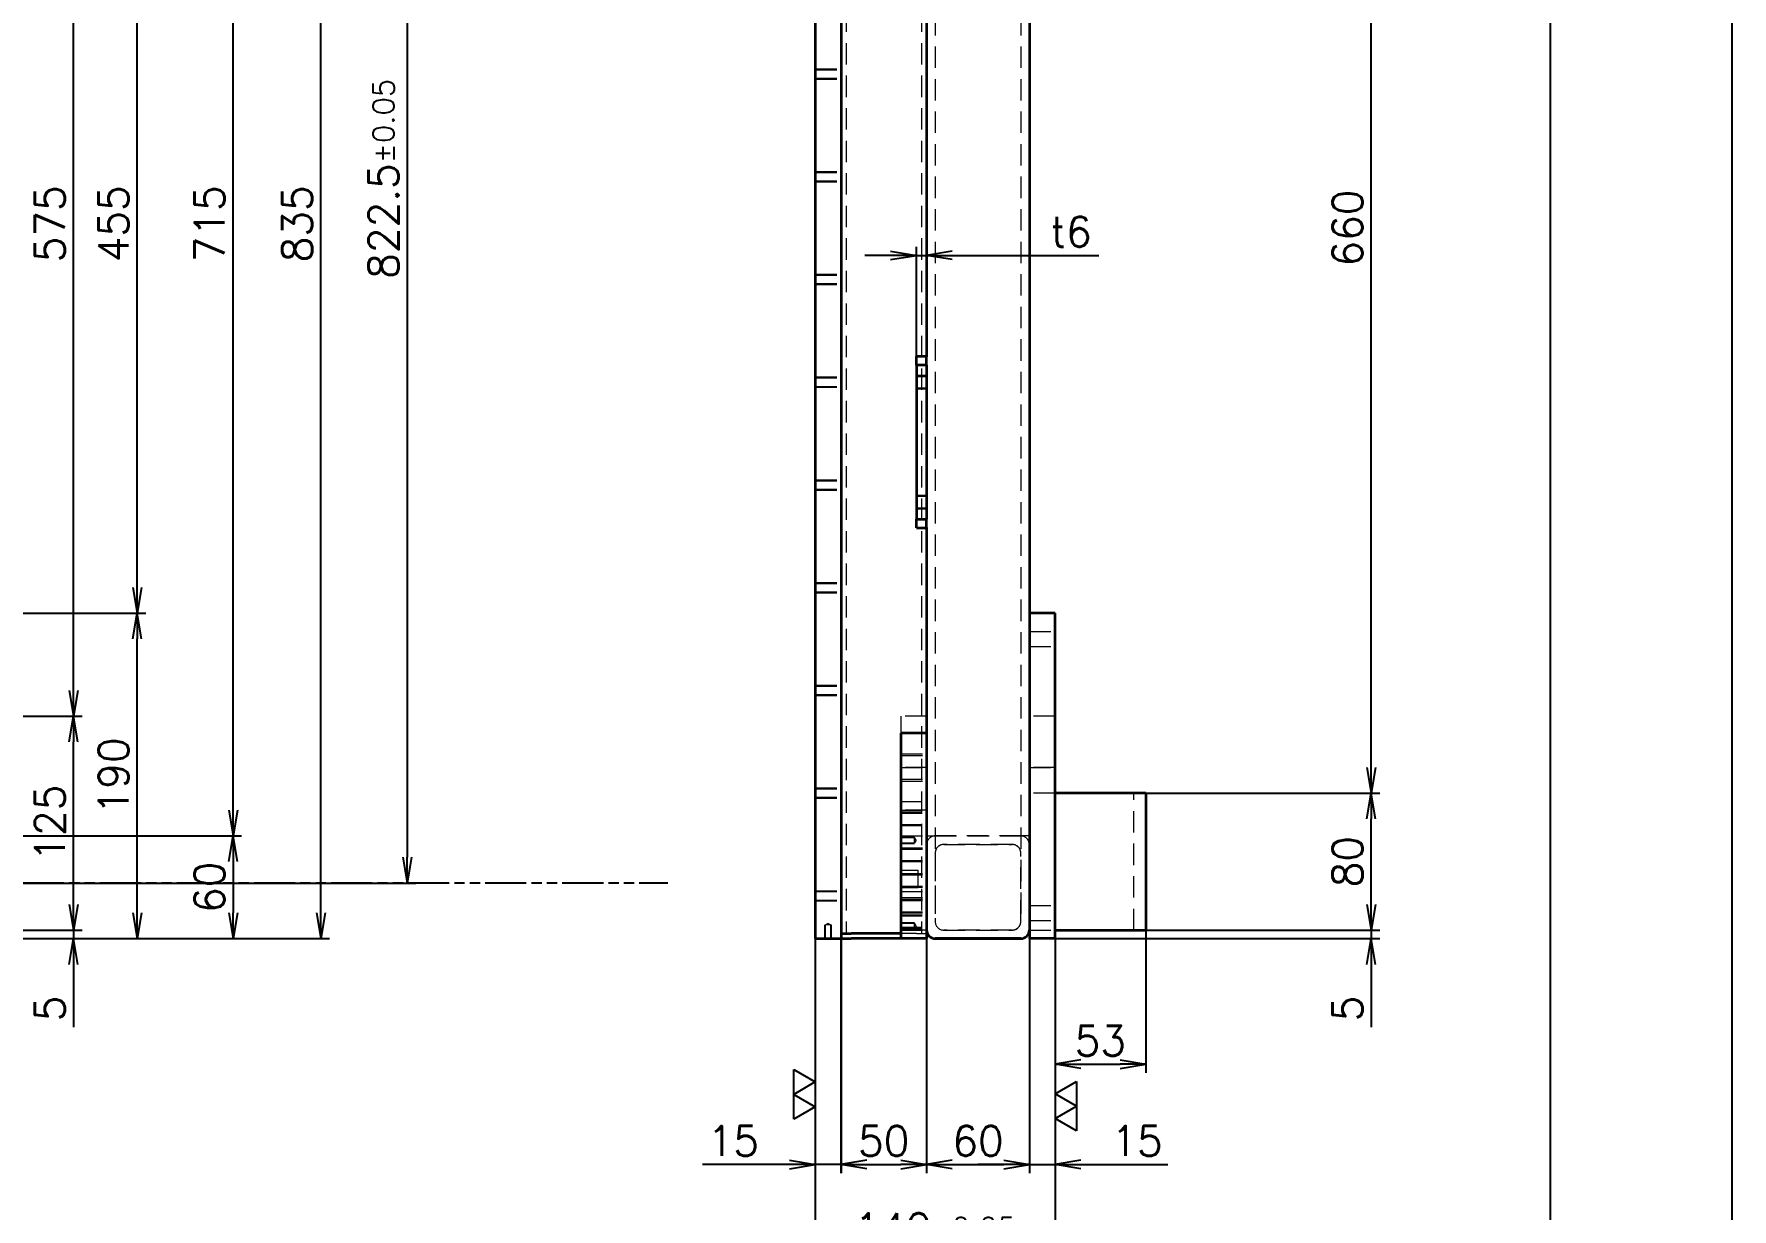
# Model space of a CAD drawing. Header units: millimetres. Extents: x -10155 to 20189, y -25550 to -22580.
# Drawn here: x -3577 to -2585, y -24822 to -24136 of the extents above; entities that cross this region are included whole.
import ezdxf

# ---------------------------------------------------------------- set-up
doc = ezdxf.new("R2010")
doc.units = ezdxf.units.MM
doc.linetypes.add('AM_ISO09W050', pattern=[22.5, 12, -1.5, 3, -1.5, 3, -1.5])
doc.linetypes.add('HIDDEN-HOKUTO', pattern=[3.8, 2.5, -1.3])
doc.layers.add('AM_HID', color=1, linetype='HIDDEN-HOKUTO', lineweight=25)
doc.layers.add('title_frame', color=7, linetype='Continuous')
doc.layers.add('word_dim', color=253, linetype='Continuous')
doc.styles.get("Standard").update_dxf_attribs({"font": 'romans.shx', "bigfont": 'bigfont.shx'})
doc.dimstyles.new('RS-1-5', dxfattribs={"dimscale": 5, "dimtxt": 3.5, "dimasz": 3, "dimexe": 1, "dimexo": 0, "dimgap": 1, "dimtad": 3, "dimdsep": 46, "dimtxsty": 'Standard', "dimblk1": 'OPEN', "dimblk2": 'OPEN', "dimsah": 1, "dimcen": 0, "dimclrd": 256, "dimclre": 256, "dimclrt": 3, "dimadec": 0, "dimazin": 0, "dimtfac": 1, "dimtmove": 0, "dimatfit": 3, "dimldrblk": 'OPEN', "dimfxl": 0, "dimtolj": 1, "dimtzin": 0, "dimarcsym": 0})

# ---------------------------------------------------------------- blocks, each defined once
blk = doc.blocks.new('_Open')
at = {"color": 0, "lineweight": -2}
for p, q in [((-1, 0.167), (0, 0)), ((-1, -0.167), (0, 0)), ((0, 0), (-1, 0))]:
    blk.add_line(p, q, dxfattribs=at)
blk = doc.blocks.new('*D19')
at = {"layer": 'DEFPOINTS', "color": 0, "linetype": 'Continuous', "ltscale": 2}
for p in [(-3917.6, -23829.1), (-3409.53, -23829.1), (-3917.6, -24664.1)]:
    blk.add_point(p, dxfattribs=at)
at = {"layer": 'word_dim', "linetype": 'Continuous', "lineweight": -2, "ltscale": 2}
for p, q in [((-3917.6, -23829.1), (-3404.53, -23829.1)), ((-3409.53, -24649.1), (-3409.53, -23844.1)), ((-3917.6, -24664.1), (-3404.53, -24664.1))]:
    blk.add_line(p, q, dxfattribs=at)
at = {"layer": 'word_dim', "linetype": 'Continuous', "lineweight": -2, "ltscale": 2, "xscale": 15, "yscale": 15, "zscale": 15}
for p, rotation in [((-3409.53, -23829.1), 90), ((-3409.53, -24664.1), 270)]:
    blk.add_blockref('_Open', p, dxfattribs=dict(at, rotation=rotation))
at = {"layer": 'word_dim', "color": 3, "linetype": 'Continuous', "ltscale": 2, "insert": (-3423.28, -24246.6), "char_height": 17.5, "attachment_point": 5, "rotation": 90}
blk.add_mtext('\\A1;835', dxfattribs=at)
blk = doc.blocks.new('*D29')
at = {"layer": 'DEFPOINTS', "color": 0, "linetype": 'Continuous', "ltscale": 2}
for p in [(-3977.6, -24604.1), (-3917.6, -24664.1), (-3460.76, -24664.1)]:
    blk.add_point(p, dxfattribs=at)
at = {"layer": 'word_dim', "linetype": 'Continuous', "lineweight": -2, "ltscale": 2}
for p, q in [((-3977.6, -24604.1), (-3455.76, -24604.1)), ((-3460.76, -24619.1), (-3460.76, -24649.1)), ((-3917.6, -24664.1), (-3455.76, -24664.1))]:
    blk.add_line(p, q, dxfattribs=at)
at = {"layer": 'word_dim', "linetype": 'Continuous', "lineweight": -2, "ltscale": 2, "xscale": 15, "yscale": 15, "zscale": 15}
for p, rotation in [((-3460.76, -24604.1), 90), ((-3460.76, -24664.1), 270)]:
    blk.add_blockref('_Open', p, dxfattribs=dict(at, rotation=rotation))
at = {"layer": 'word_dim', "color": 3, "linetype": 'Continuous', "ltscale": 2, "insert": (-3474.51, -24634.1), "char_height": 17.5, "attachment_point": 5, "rotation": 90}
blk.add_mtext('\\A1;60', dxfattribs=at)
blk = doc.blocks.new('*D30')
at = {"layer": 'DEFPOINTS', "color": 0, "linetype": 'Continuous', "ltscale": 2}
for p in [(-3977.6, -23889.1), (-3460.76, -23889.1), (-3977.6, -24604.1)]:
    blk.add_point(p, dxfattribs=at)
at = {"layer": 'word_dim', "linetype": 'Continuous', "lineweight": -2, "ltscale": 2}
for p, q in [((-3977.6, -23889.1), (-3455.76, -23889.1)), ((-3460.76, -24589.1), (-3460.76, -23904.1)), ((-3977.6, -24604.1), (-3455.76, -24604.1))]:
    blk.add_line(p, q, dxfattribs=at)
at = {"layer": 'word_dim', "linetype": 'Continuous', "lineweight": -2, "ltscale": 2, "xscale": 15, "yscale": 15, "zscale": 15}
for p, rotation in [((-3460.76, -23889.1), 90), ((-3460.76, -24604.1), 270)]:
    blk.add_blockref('_Open', p, dxfattribs=dict(at, rotation=rotation))
at = {"layer": 'word_dim', "color": 3, "linetype": 'Continuous', "ltscale": 2, "insert": (-3474.51, -24246.6), "char_height": 17.5, "attachment_point": 5, "rotation": 90}
blk.add_mtext('\\A1;715', dxfattribs=at)
blk = doc.blocks.new('*D36')
at = {"layer": 'DEFPOINTS', "color": 0, "linetype": 'Continuous', "ltscale": 2}
for p in [(-3937.6, -24474.1), (-3516.77, -24474.1), (-3917.6, -24664.1)]:
    blk.add_point(p, dxfattribs=at)
at = {"layer": 'word_dim', "linetype": 'Continuous', "lineweight": -2, "ltscale": 2}
for p, q in [((-3937.6, -24474.1), (-3511.77, -24474.1)), ((-3516.77, -24649.1), (-3516.77, -24489.1)), ((-3917.6, -24664.1), (-3511.77, -24664.1))]:
    blk.add_line(p, q, dxfattribs=at)
at = {"layer": 'word_dim', "linetype": 'Continuous', "lineweight": -2, "ltscale": 2, "xscale": 15, "yscale": 15, "zscale": 15}
for p, rotation in [((-3516.77, -24474.1), 90), ((-3516.77, -24664.1), 270)]:
    blk.add_blockref('_Open', p, dxfattribs=dict(at, rotation=rotation))
at = {"layer": 'word_dim', "color": 3, "linetype": 'Continuous', "ltscale": 2, "insert": (-3530.52, -24569.1), "char_height": 17.5, "attachment_point": 5, "rotation": 90}
blk.add_mtext('\\A1;190', dxfattribs=at)
blk = doc.blocks.new('*D37')
at = {"layer": 'DEFPOINTS', "color": 0, "linetype": 'Continuous', "ltscale": 2}
for p in [(-3937.6, -24019.1), (-3516.77, -24019.1), (-3937.6, -24474.1)]:
    blk.add_point(p, dxfattribs=at)
at = {"layer": 'word_dim', "linetype": 'Continuous', "lineweight": -2, "ltscale": 2}
for p, q in [((-3937.6, -24019.1), (-3511.77, -24019.1)), ((-3516.77, -24459.1), (-3516.77, -24034.1)), ((-3937.6, -24474.1), (-3511.77, -24474.1))]:
    blk.add_line(p, q, dxfattribs=at)
at = {"layer": 'word_dim', "linetype": 'Continuous', "lineweight": -2, "ltscale": 2, "xscale": 15, "yscale": 15, "zscale": 15}
for p, rotation in [((-3516.77, -24019.1), 90), ((-3516.77, -24474.1), 270)]:
    blk.add_blockref('_Open', p, dxfattribs=dict(at, rotation=rotation))
at = {"layer": 'word_dim', "color": 3, "linetype": 'Continuous', "ltscale": 2, "insert": (-3530.52, -24246.6), "char_height": 17.5, "attachment_point": 5, "rotation": 90}
blk.add_mtext('\\A1;455', dxfattribs=at)
blk = doc.blocks.new('*D41')
at = {"layer": 'DEFPOINTS', "color": 0, "linetype": 'Continuous', "ltscale": 2}
for p in [(-4377.6, -24659.1), (-3917.6, -24664.1), (-3553.93, -24664.1)]:
    blk.add_point(p, dxfattribs=at)
at = {"layer": 'word_dim', "linetype": 'Continuous', "lineweight": -2, "ltscale": 2}
for p, q in [((-3553.93, -24644.1), (-3553.93, -24629.1)), ((-4377.6, -24659.1), (-3548.93, -24659.1)), ((-3553.93, -24659.1), (-3553.93, -24664.1)), ((-3917.6, -24664.1), (-3548.93, -24664.1)), ((-3553.93, -24679.1), (-3553.93, -24715.76))]:
    blk.add_line(p, q, dxfattribs=at)
at = {"layer": 'word_dim', "linetype": 'Continuous', "lineweight": -2, "ltscale": 2, "xscale": 15, "yscale": 15, "zscale": 15}
for p, rotation in [((-3553.93, -24659.1), 270), ((-3553.93, -24664.1), 90)]:
    blk.add_blockref('_Open', p, dxfattribs=dict(at, rotation=rotation))
at = {"layer": 'word_dim', "color": 3, "linetype": 'Continuous', "ltscale": 2, "insert": (-3567.68, -24704.93), "char_height": 17.5, "attachment_point": 5, "rotation": 90}
blk.add_mtext('\\A1;5', dxfattribs=at)
blk = doc.blocks.new('*D42')
at = {"layer": 'DEFPOINTS', "color": 0, "linetype": 'Continuous', "ltscale": 2}
for p in [(-4407.6, -24534.1), (-3553.93, -24534.1), (-4377.6, -24659.1)]:
    blk.add_point(p, dxfattribs=at)
at = {"layer": 'word_dim', "linetype": 'Continuous', "lineweight": -2, "ltscale": 2}
for p, q in [((-4407.6, -24534.1), (-3548.93, -24534.1)), ((-3553.93, -24644.1), (-3553.93, -24549.1)), ((-4377.6, -24659.1), (-3548.93, -24659.1))]:
    blk.add_line(p, q, dxfattribs=at)
at = {"layer": 'word_dim', "linetype": 'Continuous', "lineweight": -2, "ltscale": 2, "xscale": 15, "yscale": 15, "zscale": 15}
for p, rotation in [((-3553.93, -24534.1), 90), ((-3553.93, -24659.1), 270)]:
    blk.add_blockref('_Open', p, dxfattribs=dict(at, rotation=rotation))
at = {"layer": 'word_dim', "color": 3, "linetype": 'Continuous', "ltscale": 2, "insert": (-3567.68, -24596.6), "char_height": 17.5, "attachment_point": 5, "rotation": 90}
blk.add_mtext('\\A1;125', dxfattribs=at)
blk = doc.blocks.new('*D43')
at = {"layer": 'DEFPOINTS', "color": 0, "linetype": 'Continuous', "ltscale": 2}
for p in [(-4407.6, -23959.1), (-3553.93, -23959.1), (-4407.6, -24534.1)]:
    blk.add_point(p, dxfattribs=at)
at = {"layer": 'word_dim', "linetype": 'Continuous', "lineweight": -2, "ltscale": 2}
for p, q in [((-4407.6, -23959.1), (-3548.93, -23959.1)), ((-3553.93, -24519.1), (-3553.93, -23974.1)), ((-4407.6, -24534.1), (-3548.93, -24534.1))]:
    blk.add_line(p, q, dxfattribs=at)
at = {"layer": 'word_dim', "linetype": 'Continuous', "lineweight": -2, "ltscale": 2, "xscale": 15, "yscale": 15, "zscale": 15}
for p, rotation in [((-3553.93, -23959.1), 90), ((-3553.93, -24534.1), 270)]:
    blk.add_blockref('_Open', p, dxfattribs=dict(at, rotation=rotation))
at = {"layer": 'word_dim', "color": 3, "linetype": 'Continuous', "ltscale": 2, "insert": (-3567.68, -24246.6), "char_height": 17.5, "attachment_point": 5, "rotation": 90}
blk.add_mtext('\\A1;575', dxfattribs=at)
blk = doc.blocks.new('*D75')
at = {"layer": 'DEFPOINTS', "color": 0, "linetype": 'Continuous', "ltscale": 2}
for p in [(-2927.73, -24659.1), (-2796.13, -24659.1), (-2980.74, -24664.1)]:
    blk.add_point(p, dxfattribs=at)
at = {"layer": 'word_dim', "linetype": 'Continuous', "lineweight": -2, "ltscale": 2}
for p, q in [((-2796.13, -24644.1), (-2796.13, -24629.1)), ((-2927.73, -24659.1), (-2791.13, -24659.1)), ((-2796.13, -24659.1), (-2796.13, -24664.1)), ((-2980.74, -24664.1), (-2791.13, -24664.1)), ((-2796.13, -24679.1), (-2796.13, -24715.76))]:
    blk.add_line(p, q, dxfattribs=at)
at = {"layer": 'word_dim', "linetype": 'Continuous', "lineweight": -2, "ltscale": 2, "xscale": 15, "yscale": 15, "zscale": 15}
for p, rotation in [((-2796.13, -24659.1), 270), ((-2796.13, -24664.1), 90)]:
    blk.add_blockref('_Open', p, dxfattribs=dict(at, rotation=rotation))
at = {"layer": 'word_dim', "color": 3, "linetype": 'Continuous', "ltscale": 2, "insert": (-2809.88, -24704.93), "char_height": 17.5, "attachment_point": 5, "rotation": 90}
blk.add_mtext('\\A1;5', dxfattribs=at)
blk = doc.blocks.new('*D76')
at = {"layer": 'DEFPOINTS', "color": 0, "linetype": 'Continuous', "ltscale": 2}
for p in [(-2927.73, -24579.1), (-2796.13, -24579.1), (-2927.73, -24659.1)]:
    blk.add_point(p, dxfattribs=at)
at = {"layer": 'word_dim', "linetype": 'Continuous', "lineweight": -2, "ltscale": 2}
for p, q in [((-2927.73, -24579.1), (-2791.13, -24579.1)), ((-2796.13, -24644.1), (-2796.13, -24594.1)), ((-2927.73, -24659.1), (-2791.13, -24659.1))]:
    blk.add_line(p, q, dxfattribs=at)
at = {"layer": 'word_dim', "linetype": 'Continuous', "lineweight": -2, "ltscale": 2, "xscale": 15, "yscale": 15, "zscale": 15}
for p, rotation in [((-2796.13, -24579.1), 90), ((-2796.13, -24659.1), 270)]:
    blk.add_blockref('_Open', p, dxfattribs=dict(at, rotation=rotation))
at = {"layer": 'word_dim', "color": 3, "linetype": 'Continuous', "ltscale": 2, "insert": (-2809.88, -24619.1), "char_height": 17.5, "attachment_point": 5, "rotation": 90}
blk.add_mtext('\\A1;80', dxfattribs=at)
blk = doc.blocks.new('*D77')
at = {"layer": 'DEFPOINTS', "color": 0, "linetype": 'Continuous', "ltscale": 2}
for p in [(-2927.73, -23919.1), (-2796.13, -23919.1), (-2927.73, -24579.1)]:
    blk.add_point(p, dxfattribs=at)
at = {"layer": 'word_dim', "linetype": 'Continuous', "lineweight": -2, "ltscale": 2}
for p, q in [((-2927.73, -23919.1), (-2791.13, -23919.1)), ((-2796.13, -24564.1), (-2796.13, -23934.1)), ((-2927.73, -24579.1), (-2791.13, -24579.1))]:
    blk.add_line(p, q, dxfattribs=at)
at = {"layer": 'word_dim', "linetype": 'Continuous', "lineweight": -2, "ltscale": 2, "xscale": 15, "yscale": 15, "zscale": 15}
for p, rotation in [((-2796.13, -23919.1), 90), ((-2796.13, -24579.1), 270)]:
    blk.add_blockref('_Open', p, dxfattribs=dict(at, rotation=rotation))
at = {"layer": 'word_dim', "color": 3, "linetype": 'Continuous', "ltscale": 2, "insert": (-2809.88, -24249.1), "char_height": 17.5, "attachment_point": 5, "rotation": 90}
blk.add_mtext('\\A1;660', dxfattribs=at)
blk = doc.blocks.new('*D79')
at = {"layer": 'DEFPOINTS', "color": 0, "linetype": 'Continuous', "ltscale": 2}
for p in [(-3055.74, -24664.1), (-2995.74, -24664.1), (-2995.74, -24796)]:
    blk.add_point(p, dxfattribs=at)
at = {"layer": 'word_dim', "linetype": 'Continuous', "lineweight": -2, "ltscale": 2}
for p, q in [((-3055.74, -24664.1), (-3055.74, -24801)), ((-2995.74, -24664.1), (-2995.74, -24801)), ((-3040.74, -24796), (-3010.74, -24796))]:
    blk.add_line(p, q, dxfattribs=at)
at = {"layer": 'word_dim', "linetype": 'Continuous', "lineweight": -2, "ltscale": 2, "xscale": 15, "yscale": 15, "zscale": 15, "rotation": 180}
blk.add_blockref('_Open', (-3055.74, -24796), dxfattribs=at)
at = {"layer": 'word_dim', "linetype": 'Continuous', "lineweight": -2, "ltscale": 2, "xscale": 15, "yscale": 15, "zscale": 15}
blk.add_blockref('_Open', (-2995.74, -24796), dxfattribs=at)
at = {"layer": 'word_dim', "color": 3, "linetype": 'Continuous', "ltscale": 2, "insert": (-3025.74, -24782.25), "char_height": 17.5, "attachment_point": 5}
blk.add_mtext('\\A1;60', dxfattribs=at)
blk = doc.blocks.new('*D80')
at = {"layer": 'DEFPOINTS', "color": 0, "linetype": 'Continuous', "ltscale": 2}
for p in [(-3105.74, -24656.23), (-3055.74, -24662.8), (-3055.74, -24796)]:
    blk.add_point(p, dxfattribs=at)
at = {"layer": 'word_dim', "linetype": 'Continuous', "lineweight": -2, "ltscale": 2}
for p, q in [((-3105.74, -24656.23), (-3105.74, -24801)), ((-3055.74, -24662.8), (-3055.74, -24801)), ((-3090.74, -24796), (-3070.74, -24796))]:
    blk.add_line(p, q, dxfattribs=at)
at = {"layer": 'word_dim', "linetype": 'Continuous', "lineweight": -2, "ltscale": 2, "xscale": 15, "yscale": 15, "zscale": 15, "rotation": 180}
blk.add_blockref('_Open', (-3105.74, -24796), dxfattribs=at)
at = {"layer": 'word_dim', "linetype": 'Continuous', "lineweight": -2, "ltscale": 2, "xscale": 15, "yscale": 15, "zscale": 15}
blk.add_blockref('_Open', (-3055.74, -24796), dxfattribs=at)
at = {"layer": 'word_dim', "color": 3, "linetype": 'Continuous', "ltscale": 2, "insert": (-3080.74, -24782.25), "char_height": 17.5, "attachment_point": 5}
blk.add_mtext('\\A1;50', dxfattribs=at)
blk = doc.blocks.new('*D81')
at = {"layer": 'DEFPOINTS', "color": 0, "linetype": 'Continuous', "ltscale": 2}
for p in [(-3120.73, -24662.19), (-3105.73, -24662.19), (-3105.73, -24796)]:
    blk.add_point(p, dxfattribs=at)
at = {"layer": 'word_dim', "linetype": 'Continuous', "lineweight": -2, "ltscale": 2}
for p, q in [((-3120.73, -24662.19), (-3120.73, -24801)), ((-3105.73, -24662.19), (-3105.73, -24801)), ((-3135.73, -24796), (-3186.56, -24796)), ((-3105.73, -24796), (-3120.73, -24796)), ((-3090.73, -24796), (-3075.73, -24796))]:
    blk.add_line(p, q, dxfattribs=at)
at = {"layer": 'word_dim', "linetype": 'Continuous', "lineweight": -2, "ltscale": 2, "xscale": 15, "yscale": 15, "zscale": 15}
blk.add_blockref('_Open', (-3120.73, -24796), dxfattribs=at)
at = {"layer": 'word_dim', "linetype": 'Continuous', "lineweight": -2, "ltscale": 2, "xscale": 15, "yscale": 15, "zscale": 15, "rotation": 180}
blk.add_blockref('_Open', (-3105.73, -24796), dxfattribs=at)
at = {"layer": 'word_dim', "color": 3, "linetype": 'Continuous', "ltscale": 2, "insert": (-3168.65, -24782.25), "char_height": 17.5, "attachment_point": 5}
blk.add_mtext('\\A1;15', dxfattribs=at)
blk = doc.blocks.new('*D82')
at = {"layer": 'DEFPOINTS', "color": 0, "linetype": 'Continuous', "ltscale": 2}
for p in [(-2995.74, -24664.1), (-2980.74, -24664.1), (-2980.74, -24796)]:
    blk.add_point(p, dxfattribs=at)
at = {"layer": 'word_dim', "linetype": 'Continuous', "lineweight": -2, "ltscale": 2}
for p, q in [((-2995.74, -24664.1), (-2995.74, -24801)), ((-2980.74, -24664.1), (-2980.74, -24801)), ((-3010.74, -24796), (-3025.74, -24796)), ((-2995.74, -24796), (-2980.74, -24796)), ((-2965.74, -24796), (-2914.9, -24796))]:
    blk.add_line(p, q, dxfattribs=at)
at = {"layer": 'word_dim', "linetype": 'Continuous', "lineweight": -2, "ltscale": 2, "xscale": 15, "yscale": 15, "zscale": 15}
blk.add_blockref('_Open', (-2995.74, -24796), dxfattribs=at)
at = {"layer": 'word_dim', "linetype": 'Continuous', "lineweight": -2, "ltscale": 2, "xscale": 15, "yscale": 15, "zscale": 15, "rotation": 180}
blk.add_blockref('_Open', (-2980.74, -24796), dxfattribs=at)
at = {"layer": 'word_dim', "color": 3, "linetype": 'Continuous', "ltscale": 2, "insert": (-2932.82, -24782.25), "char_height": 17.5, "attachment_point": 5}
blk.add_mtext('\\A1;15', dxfattribs=at)
blk = doc.blocks.new('*D83')
at = {"layer": 'DEFPOINTS', "color": 0, "linetype": 'Continuous', "ltscale": 2}
for p in [(-2980.74, -24661.08), (-2927.74, -24654.58), (-2927.74, -24737.45)]:
    blk.add_point(p, dxfattribs=at)
at = {"layer": 'word_dim', "linetype": 'Continuous', "lineweight": -2, "ltscale": 2}
for p, q in [((-2980.74, -24661.08), (-2980.74, -24742.45)), ((-2927.74, -24654.58), (-2927.74, -24742.45)), ((-2965.74, -24737.45), (-2942.74, -24737.45))]:
    blk.add_line(p, q, dxfattribs=at)
at = {"layer": 'word_dim', "linetype": 'Continuous', "lineweight": -2, "ltscale": 2, "xscale": 15, "yscale": 15, "zscale": 15, "rotation": 180}
blk.add_blockref('_Open', (-2980.74, -24737.45), dxfattribs=at)
at = {"layer": 'word_dim', "linetype": 'Continuous', "lineweight": -2, "ltscale": 2, "xscale": 15, "yscale": 15, "zscale": 15}
blk.add_blockref('_Open', (-2927.74, -24737.45), dxfattribs=at)
at = {"layer": 'word_dim', "color": 3, "linetype": 'Continuous', "ltscale": 2, "insert": (-2954.24, -24723.7), "char_height": 17.5, "attachment_point": 5}
blk.add_mtext('\\A1;53', dxfattribs=at)
blk = doc.blocks.new('shiage2')
at = {"layer": 'word_dim', "color": 3, "linetype": 'Continuous'}
for p, q in [((-1.44, 2.5), (4.33, 2.5)), ((0, 0), (-1.44, 2.5)), ((1.44, 2.5), (0, 0)), ((2.89, 0), (1.44, 2.5)), ((4.33, 2.5), (2.89, 0))]:
    blk.add_line(p, q, dxfattribs=at)
blk = doc.blocks.new('*D90')
at = {"layer": 'DEFPOINTS', "color": 0, "linetype": 'Continuous', "ltscale": 2}
for p in [(-3120.73, -24630.3), (-2980.74, -24628.61), (-3120.73, -24846.98)]:
    blk.add_point(p, dxfattribs=at)
at = {"layer": 'word_dim', "linetype": 'Continuous', "lineweight": -2, "ltscale": 2}
for p, q in [((-3120.73, -24630.3), (-3120.73, -24851.98)), ((-2980.74, -24628.61), (-2980.74, -24851.98)), ((-2995.74, -24846.98), (-3105.73, -24846.98))]:
    blk.add_line(p, q, dxfattribs=at)
at = {"layer": 'word_dim', "linetype": 'Continuous', "lineweight": -2, "ltscale": 2, "xscale": 15, "yscale": 15, "zscale": 15, "rotation": 180}
blk.add_blockref('_Open', (-3120.73, -24846.98), dxfattribs=at)
at = {"layer": 'word_dim', "linetype": 'Continuous', "lineweight": -2, "ltscale": 2, "xscale": 15, "yscale": 15, "zscale": 15}
blk.add_blockref('_Open', (-2980.74, -24846.98), dxfattribs=at)
at = {"layer": 'word_dim', "color": 3, "linetype": 'Continuous', "ltscale": 2, "insert": (-3050.73, -24833.23), "char_height": 17.5, "attachment_point": 5}
blk.add_mtext('\\A1;140{\\H0.715x;%%p0.05}', dxfattribs=at)
blk = doc.blocks.new('*D183')
at = {"layer": 'DEFPOINTS', "color": 0, "linetype": 'Continuous', "ltscale": 2}
for p in [(-4356.26, -24628.48), (-4348.94, -24631.71)]:
    blk.add_point(p, dxfattribs=at)
at = {"layer": 'word_dim', "linetype": 'Continuous', "lineweight": -2, "ltscale": 2}
for p, q in [((-3796.68, -24875.93), (-4335.22, -24637.78)), ((-3524.85, -24875.93), (-3796.68, -24875.93))]:
    blk.add_line(p, q, dxfattribs=at)
at = {"layer": 'word_dim', "linetype": 'Continuous', "lineweight": -2, "ltscale": 2, "xscale": 15, "yscale": 15, "zscale": 15, "rotation": 156.144031747354}
blk.add_blockref('_Open', (-4348.94, -24631.71), dxfattribs=at)
at = {"layer": 'word_dim', "color": 3, "linetype": 'Continuous', "ltscale": 2, "insert": (-3658.26, -24862.18), "char_height": 17.5, "attachment_point": 5}
blk.add_mtext('\\A1;RM. 8X2-∅8H7 THRU', dxfattribs=at)
blk = doc.blocks.new('*D684')
at = {"layer": 'DEFPOINTS', "color": 0, "linetype": 'Continuous', "ltscale": 2}
for p in [(-3055.74, -24265.06), (-3055.74, -24320.54), (-3061.74, -24326.17)]:
    blk.add_point(p, dxfattribs=at)
at = {"layer": 'word_dim', "linetype": 'Continuous', "lineweight": -2, "ltscale": 2}
for p, q in [((-3076.74, -24265.06), (-3091.74, -24265.06)), ((-3061.74, -24326.17), (-3061.74, -24260.06)), ((-3061.74, -24265.06), (-3055.74, -24265.06)), ((-3055.74, -24320.54), (-3055.74, -24260.06)), ((-3040.74, -24265.06), (-2955.1, -24265.06))]:
    blk.add_line(p, q, dxfattribs=at)
at = {"layer": 'word_dim', "linetype": 'Continuous', "lineweight": -2, "ltscale": 2, "xscale": 15, "yscale": 15, "zscale": 15}
blk.add_blockref('_Open', (-3061.74, -24265.06), dxfattribs=at)
at = {"layer": 'word_dim', "linetype": 'Continuous', "lineweight": -2, "ltscale": 2, "xscale": 15, "yscale": 15, "zscale": 15, "rotation": 180}
blk.add_blockref('_Open', (-3055.74, -24265.06), dxfattribs=at)
at = {"layer": 'word_dim', "color": 3, "linetype": 'Continuous', "ltscale": 2, "insert": (-2971.35, -24251.31), "char_height": 17.5, "attachment_point": 5}
blk.add_mtext('\\A1;t6', dxfattribs=at)
blk = doc.blocks.new('*D865')
at = {"layer": 'DEFPOINTS', "color": 0, "linetype": 'Continuous', "ltscale": 2}
for p in [(-4097.6, -23809.1), (-4965.1, -24631.6), (-3359.09, -24631.6)]:
    blk.add_point(p, dxfattribs=at)
at = {"layer": 'word_dim', "linetype": 'Continuous', "lineweight": -2, "ltscale": 2}
for p, q in [((-4097.6, -23809.1), (-3354.09, -23809.1)), ((-3359.09, -23824.1), (-3359.09, -24616.6)), ((-4965.1, -24631.6), (-3354.09, -24631.6))]:
    blk.add_line(p, q, dxfattribs=at)
at = {"layer": 'word_dim', "linetype": 'Continuous', "lineweight": -2, "ltscale": 2, "xscale": 15, "yscale": 15, "zscale": 15}
for p, rotation in [((-3359.09, -23809.1), 90), ((-3359.09, -24631.6), 270)]:
    blk.add_blockref('_Open', p, dxfattribs=dict(at, rotation=rotation))
at = {"layer": 'word_dim', "color": 3, "linetype": 'Continuous', "ltscale": 2, "insert": (-3372.84, -24220.35), "char_height": 17.5, "attachment_point": 5, "rotation": 90}
blk.add_mtext('\\A1;822.5{\\H0.715x;%%p0.05}', dxfattribs=at)

msp = doc.modelspace()

# ---------------------------------------------------------------- linework, layer by layer
at = {"color": 7, "lineweight": 35}
for p, q in [((-3120.731, -23834.095), (-3120.731, -24664.095)), ((-3105.731, -23834.095), (-3105.731, -24664.095)), ((-2995.737, -23834.095), (-2995.737, -24659.095)), ((-3055.737, -23959.095), (-3055.737, -24324.284)), ((-3061.737, -24329.095), (-3061.737, -24419.095)), ((-3055.737, -24329.095), (-3055.737, -24419.095)), ((-3055.737, -24423.907), (-3055.737, -24544.095)), ((-2980.737, -24664.095), (-2980.737, -24474.095)), ((-3070.737, -24544.095), (-3070.737, -24664.095)), ((-3055.737, -24544.095), (-3055.737, -24664.095)), ((-2927.725, -24579.095), (-2980.737, -24579.095)), ((-2927.725, -24579.095), (-2927.725, -24659.095)), ((-3070.739, -24661.095), (-3099.737, -24661.095)), ((-3070.739, -24661.095), (-3099.737, -24661.095)), ((-2980.737, -24659.095), (-2927.725, -24659.095)), ((-3070.739, -24664.095), (-3099.737, -24664.095)), ((-3000.737, -24664.095), (-3050.737, -24664.095)), ((-3050.737, -24664.095), (-3000.737, -24664.095))]:
    msp.add_line(p, q, dxfattribs=at)
at = {"color": 7, "lineweight": 35, "ltscale": 0.15}
for p, q in [((-3055.737, -24324.095), (-3061.737, -24324.095)), ((-3055.737, -24329.095), (-3061.737, -24329.095)), ((-3061.737, -24419.095), (-3055.737, -24419.095)), ((-3061.737, -24424.095), (-3055.737, -24424.095))]:
    msp.add_line(p, q, dxfattribs=at)
at = {"color": 7, "lineweight": 35, "ltscale": 0.125}
for p, q in [((-3061.737, -24329.095), (-3061.737, -24324.095)), ((-3055.737, -24329.095), (-3055.737, -24324.095)), ((-3061.737, -24424.095), (-3061.737, -24419.095)), ((-3055.737, -24424.095), (-3055.737, -24419.095))]:
    msp.add_line(p, q, dxfattribs=at)
at = {"color": 7, "lineweight": 35, "ltscale": 0.375}
for p, q in [((-2980.737, -24474.095), (-2995.737, -24474.095)), ((-3055.737, -24544.095), (-3070.737, -24544.095)), ((-3120.731, -24664.095), (-3105.731, -24664.095)), ((-3055.737, -24664.095), (-3070.737, -24664.095)), ((-2980.737, -24664.095), (-2995.737, -24664.095))]:
    msp.add_line(p, q, dxfattribs=at)
at = {"color": 7, "lineweight": 35, "ltscale": 0.149844}
for p, q in [((-3105.731, -24661.095), (-3099.737, -24661.095)), ((-3105.731, -24661.095), (-3099.737, -24661.095)), ((-3105.731, -24664.095), (-3099.737, -24664.095))]:
    msp.add_line(p, q, dxfattribs=at)
at = {"color": 7, "lineweight": 35, "ltscale": 0.124727}
msp.add_line((-2995.737, -24659.106), (-2995.737, -24664.095), dxfattribs=at)
at = {"color": 7, "lineweight": 35}
for centre, start, end in [((-3050.737, -24659.095), 180.000009, 269.999991), ((-3050.737, -24659.095), 180.000005, 269.999997), ((-3050.737, -24659.095), 182.807749, 226.981424), ((-3000.737, -24659.095), 270.000025, 359.999975), ((-3000.737, -24659.095), 269.999997, 0)]:
    msp.add_arc(centre, 5, start, end, dxfattribs=at)
at = {"layer": 'AM_HID', "color": 1, "lineweight": 13, "ltscale": 5}
for p, q in [((-3105.737, -23837.095), (-3105.737, -24661.095)), ((-3102.737, -23837.095), (-3102.737, -24661.095)), ((-3058.737, -23837.095), (-3058.737, -24661.095)), ((-3050.737, -23839.095), (-3050.737, -24654.095)), ((-3000.737, -23839.095), (-3000.737, -24654.095)), ((-3120.731, -24156.095), (-3105.731, -24156.095)), ((-3120.731, -24156.095), (-3105.731, -24156.095)), ((-3120.731, -24156.637), (-3105.731, -24156.637)), ((-3120.731, -24156.637), (-3105.731, -24156.637)), ((-3120.731, -24161.554), (-3105.731, -24161.554)), ((-3120.731, -24161.554), (-3105.731, -24161.554)), ((-3120.731, -24162.095), (-3105.731, -24162.095)), ((-3120.731, -24162.095), (-3105.731, -24162.095)), ((-3120.731, -24216.095), (-3105.731, -24216.095)), ((-3120.731, -24216.095), (-3105.731, -24216.095)), ((-3120.731, -24216.637), (-3105.731, -24216.637)), ((-3120.731, -24216.637), (-3105.731, -24216.637)), ((-3120.731, -24221.554), (-3105.731, -24221.554)), ((-3120.731, -24221.554), (-3105.731, -24221.554)), ((-3120.731, -24222.095), (-3105.731, -24222.095)), ((-3120.731, -24222.095), (-3105.731, -24222.095)), ((-3120.731, -24276.095), (-3105.731, -24276.095)), ((-3120.731, -24276.095), (-3105.731, -24276.095)), ((-3120.731, -24276.637), (-3105.731, -24276.637)), ((-3120.731, -24276.637), (-3105.731, -24276.637)), ((-3120.731, -24281.554), (-3105.731, -24281.554)), ((-3120.731, -24281.554), (-3105.731, -24281.554)), ((-3120.731, -24282.095), (-3105.731, -24282.095)), ((-3120.731, -24282.095), (-3105.731, -24282.095)), ((-3055.737, -24324.284), (-3055.737, -24423.907)), ((-3061.737, -24329.095), (-3055.737, -24329.095)), ((-3120.731, -24336.095), (-3105.731, -24336.095)), ((-3120.731, -24336.095), (-3105.731, -24336.095)), ((-3120.731, -24336.637), (-3105.731, -24336.637)), ((-3120.731, -24336.637), (-3105.731, -24336.637)), ((-3120.731, -24341.554), (-3105.731, -24341.554)), ((-3120.731, -24341.554), (-3105.731, -24341.554)), ((-3120.731, -24342.095), (-3105.731, -24342.095)), ((-3120.731, -24342.095), (-3105.731, -24342.095)), ((-3061.737, -24335.095), (-3055.737, -24335.095)), ((-3061.737, -24335.772), (-3055.737, -24335.772)), ((-3061.737, -24342.419), (-3055.737, -24342.419)), ((-3061.737, -24343.095), (-3055.737, -24343.095)), ((-3120.731, -24396.095), (-3105.731, -24396.095)), ((-3120.731, -24396.095), (-3105.731, -24396.095)), ((-3120.731, -24396.637), (-3105.731, -24396.637)), ((-3120.731, -24396.637), (-3105.731, -24396.637)), ((-3120.731, -24401.554), (-3105.731, -24401.554)), ((-3120.731, -24401.554), (-3105.731, -24401.554)), ((-3120.731, -24402.095), (-3105.731, -24402.095)), ((-3120.731, -24402.095), (-3105.731, -24402.095)), ((-3061.737, -24405.095), (-3055.737, -24405.095)), ((-3061.737, -24405.772), (-3055.737, -24405.772)), ((-3061.737, -24412.419), (-3055.737, -24412.419)), ((-3061.737, -24413.095), (-3055.737, -24413.095)), ((-3055.737, -24419.095), (-3061.737, -24419.095)), ((-3120.731, -24456.095), (-3105.731, -24456.095)), ((-3120.731, -24456.095), (-3105.731, -24456.095)), ((-3120.731, -24456.637), (-3105.731, -24456.637)), ((-3120.731, -24456.637), (-3105.731, -24456.637)), ((-3120.731, -24461.554), (-3105.731, -24461.554)), ((-3120.731, -24461.554), (-3105.731, -24461.554)), ((-3120.731, -24462.095), (-3105.731, -24462.095)), ((-3120.731, -24462.095), (-3105.731, -24462.095)), ((-2995.737, -24474.095), (-2995.737, -24659.106)), ((-2995.737, -24484.757), (-2980.737, -24484.757)), ((-2995.737, -24484.757), (-2980.737, -24484.757)), ((-2995.737, -24484.757), (-2980.737, -24484.757)), ((-2995.737, -24484.757), (-2980.737, -24484.757)), ((-2995.737, -24493.433), (-2980.737, -24493.433)), ((-2995.737, -24493.433), (-2980.737, -24493.433)), ((-2995.737, -24493.433), (-2980.737, -24493.433)), ((-2995.737, -24493.433), (-2980.737, -24493.433)), ((-3120.731, -24516.095), (-3105.731, -24516.095)), ((-3120.731, -24516.095), (-3105.731, -24516.095)), ((-3120.731, -24516.637), (-3105.731, -24516.637)), ((-3120.731, -24516.637), (-3105.731, -24516.637)), ((-3120.731, -24521.554), (-3105.731, -24521.554)), ((-3120.731, -24521.554), (-3105.731, -24521.554)), ((-3120.731, -24522.095), (-3105.731, -24522.095)), ((-3120.731, -24522.095), (-3105.731, -24522.095)), ((-3055.731, -24534.095), (-3070.731, -24534.095)), ((-3070.731, -24534.095), (-3070.731, -24544.096)), ((-2980.731, -24534.095), (-2995.731, -24534.095)), ((-3055.737, -24544.095), (-3055.737, -24659.095)), ((-3070.737, -24556.095), (-3055.737, -24556.095)), ((-3070.737, -24556.095), (-3055.737, -24556.095)), ((-3070.737, -24557.178), (-3055.737, -24557.178)), ((-3070.737, -24571.013), (-3055.737, -24571.013)), ((-3070.737, -24572.095), (-3055.737, -24572.095)), ((-3070.737, -24572.095), (-3055.737, -24572.095)), ((-3070.731, -24564.095), (-3055.731, -24564.095)), ((-3055.731, -24564.095), (-3070.731, -24564.095)), ((-2995.731, -24564.095), (-2980.731, -24564.095)), ((-2980.731, -24564.095), (-2995.731, -24564.095)), ((-3120.731, -24576.095), (-3105.731, -24576.095)), ((-3120.731, -24576.095), (-3105.731, -24576.095)), ((-3120.731, -24576.637), (-3105.731, -24576.637)), ((-3120.731, -24576.637), (-3105.731, -24576.637)), ((-3120.731, -24581.554), (-3105.731, -24581.554)), ((-3120.731, -24581.554), (-3105.731, -24581.554)), ((-3120.731, -24582.095), (-3105.731, -24582.095)), ((-3120.731, -24582.095), (-3105.731, -24582.095)), ((-2980.737, -24579.095), (-2995.725, -24579.095)), ((-2995.725, -24579.095), (-2995.725, -24659.095)), ((-2934.737, -24659.095), (-2934.737, -24579.095)), ((-2934.725, -24659.095), (-2934.725, -24579.095)), ((-2927.737, -24579.095), (-2927.737, -24659.095)), ((-3070.74, -24584.095), (-3055.74, -24584.095)), ((-3055.74, -24589.095), (-3070.74, -24589.095)), ((-3070.74, -24589.095), (-3055.74, -24589.095)), ((-3070.74, -24590.095), (-3055.74, -24590.095)), ((-3070.74, -24590.095), (-3055.74, -24590.095)), ((-3070.74, -24590.095), (-3055.74, -24590.095)), ((-3070.74, -24590.095), (-3055.74, -24590.095)), ((-3070.74, -24590.772), (-3055.74, -24590.772)), ((-3070.74, -24590.772), (-3055.74, -24590.772)), ((-3070.74, -24597.419), (-3055.74, -24597.419)), ((-3070.74, -24597.419), (-3055.74, -24597.419)), ((-3070.74, -24598.095), (-3055.74, -24598.095)), ((-3070.74, -24598.095), (-3055.74, -24598.095)), ((-3070.74, -24598.095), (-3055.74, -24598.095)), ((-3070.74, -24598.095), (-3055.74, -24598.095)), ((-3070.737, -24604.095), (-3055.737, -24604.095)), ((-3070.737, -24604.595), (-3062.737, -24604.595)), ((-3070.737, -24604.595), (-3062.737, -24604.595)), ((-3070.737, -24604.974), (-3062.737, -24604.974)), ((-3070.737, -24608.216), (-3062.737, -24608.216)), ((-3070.737, -24608.595), (-3062.737, -24608.595)), ((-3070.737, -24608.595), (-3062.737, -24608.595)), ((-3070.731, -24611.095), (-3055.731, -24611.095)), ((-3070.731, -24611.095), (-3055.731, -24611.095)), ((-3070.731, -24611.772), (-3055.731, -24611.772)), ((-3070.731, -24611.772), (-3055.731, -24611.772)), ((-3062.737, -24607.372), (-3062.737, -24604.974)), ((-3061.801, -24606.595), (-3062.737, -24604.974)), ((-3062.737, -24608.216), (-3062.737, -24605.818)), ((-3061.801, -24606.595), (-3062.737, -24608.216)), ((-3055.737, -24609.095), (-3055.737, -24659.095)), ((-3055.731, -24604.095), (-3050.731, -24604.095)), ((-3050.737, -24604.095), (-3000.737, -24604.095)), ((-3050.737, -24604.095), (-3000.737, -24604.095)), ((-3000.737, -24604.095), (-3050.737, -24604.095)), ((-3050.731, -24604.095), (-3000.731, -24604.095)), ((-3045.737, -24609.095), (-3005.737, -24609.095)), ((-3045.737, -24609.095), (-3005.737, -24609.095)), ((-3005.737, -24609.095), (-3045.737, -24609.095)), ((-2995.731, -24604.095), (-3000.731, -24604.095)), ((-2995.737, -24659.095), (-2995.737, -24609.095)), ((-3070.731, -24618.419), (-3055.731, -24618.419)), ((-3070.731, -24618.419), (-3055.731, -24618.419)), ((-3070.731, -24619.095), (-3055.731, -24619.095)), ((-3070.731, -24619.095), (-3055.731, -24619.095)), ((-3050.737, -24614.095), (-3050.737, -24654.095)), ((-3000.737, -24654.095), (-3000.737, -24614.095)), ((-3070.737, -24626.095), (-3055.737, -24626.095)), ((-3070.737, -24626.095), (-3055.737, -24626.095)), ((-3070.737, -24626.095), (-3055.737, -24626.095)), ((-3070.737, -24626.095), (-3055.737, -24626.095)), ((-3070.737, -24626.095), (-3055.737, -24626.095)), ((-3070.737, -24626.095), (-3055.737, -24626.095)), ((-3070.737, -24626.595), (-3055.737, -24626.595)), ((-3070.737, -24626.772), (-3055.737, -24626.772)), ((-3070.737, -24626.772), (-3055.737, -24626.772)), ((-3070.731, -24624.042), (-3060.731, -24624.042)), ((-3060.731, -24631.518), (-3060.731, -24624.042)), ((-3060.731, -24634.148), (-3060.731, -24631.518)), ((-3120.731, -24636.095), (-3105.731, -24636.095)), ((-3120.731, -24636.095), (-3105.731, -24636.095)), ((-3120.731, -24636.095), (-3105.731, -24636.095)), ((-3120.731, -24636.095), (-3105.731, -24636.095)), ((-3120.731, -24636.637), (-3105.731, -24636.637)), ((-3120.731, -24636.637), (-3105.731, -24636.637)), ((-3120.731, -24641.554), (-3105.731, -24641.554)), ((-3120.731, -24641.554), (-3105.731, -24641.554)), ((-3120.731, -24642.095), (-3105.731, -24642.095)), ((-3120.731, -24642.095), (-3105.731, -24642.095)), ((-3120.731, -24642.095), (-3105.731, -24642.095)), ((-3120.731, -24642.095), (-3105.731, -24642.095)), ((-3070.737, -24633.419), (-3055.737, -24633.419)), ((-3070.737, -24633.419), (-3055.737, -24633.419)), ((-3070.737, -24634.095), (-3055.737, -24634.095)), ((-3070.737, -24634.095), (-3055.737, -24634.095)), ((-3070.737, -24634.095), (-3055.737, -24634.095)), ((-3070.737, -24634.095), (-3055.737, -24634.095)), ((-3070.737, -24634.095), (-3055.737, -24634.095)), ((-3070.737, -24634.095), (-3055.737, -24634.095)), ((-3070.737, -24636.595), (-3055.737, -24636.595)), ((-3070.737, -24640.095), (-3055.737, -24640.095)), ((-3070.731, -24634.148), (-3060.731, -24634.148)), ((-3070.731, -24641.095), (-3055.731, -24641.095)), ((-3070.731, -24641.095), (-3055.731, -24641.095)), ((-3070.731, -24641.772), (-3055.731, -24641.772)), ((-3070.731, -24641.772), (-3055.731, -24641.772)), ((-3070.74, -24650.095), (-3055.74, -24650.095)), ((-3070.74, -24650.095), (-3055.74, -24650.095)), ((-3070.74, -24650.095), (-3055.74, -24650.095)), ((-3070.74, -24650.095), (-3055.74, -24650.095)), ((-3070.74, -24650.772), (-3055.74, -24650.772)), ((-3070.74, -24650.772), (-3055.74, -24650.772)), ((-3070.731, -24648.419), (-3055.731, -24648.419)), ((-3070.731, -24648.419), (-3055.731, -24648.419)), ((-3070.731, -24649.095), (-3055.731, -24649.095)), ((-3070.731, -24649.095), (-3055.731, -24649.095)), ((-2995.737, -24644.757), (-2980.737, -24644.757)), ((-2995.737, -24644.757), (-2980.737, -24644.757)), ((-2995.737, -24644.757), (-2980.737, -24644.757)), ((-2995.737, -24644.757), (-2980.737, -24644.757)), ((-3115.231, -24664.095), (-3115.231, -24656.095)), ((-3115.231, -24664.095), (-3115.231, -24656.095)), ((-3115.231, -24664.095), (-3115.231, -24656.095)), ((-3115.231, -24664.095), (-3115.231, -24656.095)), ((-3113.231, -24655.159), (-3114.852, -24656.095)), ((-3113.231, -24655.159), (-3114.852, -24656.095)), ((-3113.231, -24655.159), (-3114.852, -24656.095)), ((-3113.231, -24655.159), (-3114.852, -24656.095)), ((-3111.809, -24656.095), (-3114.852, -24656.095)), ((-3111.809, -24656.095), (-3114.852, -24656.095)), ((-3114.852, -24664.095), (-3114.852, -24656.095)), ((-3114.852, -24664.095), (-3114.852, -24656.095)), ((-3111.809, -24656.095), (-3114.852, -24656.095)), ((-3111.809, -24656.095), (-3114.852, -24656.095)), ((-3114.852, -24664.095), (-3114.852, -24656.095)), ((-3114.852, -24664.095), (-3114.852, -24656.095)), ((-3111.61, -24656.095), (-3114.654, -24656.095)), ((-3111.61, -24656.095), (-3114.654, -24656.095)), ((-3111.61, -24656.095), (-3114.654, -24656.095)), ((-3111.61, -24656.095), (-3114.654, -24656.095)), ((-3113.231, -24655.159), (-3111.61, -24656.095)), ((-3113.231, -24655.159), (-3111.61, -24656.095)), ((-3113.231, -24655.159), (-3111.61, -24656.095)), ((-3113.231, -24655.159), (-3111.61, -24656.095)), ((-3111.61, -24664.095), (-3111.61, -24656.095)), ((-3111.61, -24664.095), (-3111.61, -24656.095)), ((-3111.61, -24664.095), (-3111.61, -24656.095)), ((-3111.61, -24664.095), (-3111.61, -24656.095)), ((-3111.231, -24664.095), (-3111.231, -24656.095)), ((-3111.231, -24664.095), (-3111.231, -24656.095)), ((-3111.231, -24664.095), (-3111.231, -24656.095)), ((-3111.231, -24664.095), (-3111.231, -24656.095)), ((-3105.737, -24661.095), (-3105.731, -24661.095)), ((-3105.737, -24661.095), (-3105.731, -24661.095)), ((-3105.737, -24661.095), (-3105.737, -24664.095)), ((-3070.74, -24657.419), (-3055.74, -24657.419)), ((-3070.74, -24657.419), (-3055.74, -24657.419)), ((-3070.74, -24658.095), (-3055.74, -24658.095)), ((-3070.74, -24658.095), (-3055.74, -24658.095)), ((-3070.74, -24658.095), (-3055.74, -24658.095)), ((-3070.74, -24658.095), (-3055.74, -24658.095)), ((-3070.74, -24659.095), (-3055.74, -24659.095)), ((-3055.74, -24659.095), (-3070.74, -24659.095)), ((-3061.737, -24661.095), (-3070.739, -24661.095)), ((-3061.737, -24661.095), (-3070.739, -24661.095)), ((-3070.737, -24654.595), (-3062.737, -24654.595)), ((-3070.737, -24654.595), (-3062.737, -24654.595)), ((-3070.737, -24654.974), (-3062.737, -24654.974)), ((-3070.737, -24658.216), (-3062.737, -24658.216)), ((-3070.737, -24658.595), (-3062.737, -24658.595)), ((-3070.737, -24658.595), (-3062.737, -24658.595)), ((-3070.731, -24659.095), (-3055.731, -24659.095)), ((-3062.737, -24657.372), (-3062.737, -24654.974)), ((-3061.801, -24656.595), (-3062.737, -24654.974)), ((-3062.737, -24658.216), (-3062.737, -24655.818)), ((-3061.801, -24656.595), (-3062.737, -24658.216)), ((-3061.737, -24661.095), (-3055.737, -24661.095)), ((-3061.737, -24661.095), (-3055.737, -24661.095)), ((-3005.737, -24659.095), (-3045.737, -24659.095)), ((-3045.737, -24659.095), (-3005.737, -24659.095)), ((-3045.737, -24659.095), (-3005.737, -24659.095)), ((-2995.737, -24653.433), (-2980.737, -24653.433)), ((-2995.737, -24653.433), (-2980.737, -24653.433)), ((-2995.737, -24653.433), (-2980.737, -24653.433)), ((-2995.737, -24653.433), (-2980.737, -24653.433)), ((-2995.725, -24659.095), (-2980.737, -24659.095)), ((-3105.737, -24664.095), (-3105.731, -24664.095)), ((-3000.737, -24664.095), (-3050.737, -24664.095))]:
    msp.add_line(p, q, dxfattribs=at)
for centre, start, end in [((-3050.737, -24609.095), 90.000043, 179.999937), ((-3050.737, -24609.095), 90.000023, 179.999978), ((-3050.737, -24609.095), 90.000003, 180.000005), ((-3045.737, -24614.095), 90.000043, 179.999937), ((-3045.737, -24614.095), 90.000009, 179.999978), ((-3045.737, -24614.095), 90.000003, 180.000005), ((-3005.737, -24614.095), 0.000067, 89.999955), ((-3005.737, -24614.095), 0.000025, 89.999989), ((-3005.737, -24614.095), 0, 90.000003), ((-3000.737, -24609.095), 0.000067, 89.999955), ((-3000.737, -24609.095), 0.000013, 89.999989), ((-3000.737, -24609.095), 0, 90.000003), ((-3050.737, -24659.095), 179.999991, 182.807544), ((-3045.737, -24654.095), 180.000063, 269.999957), ((-3045.737, -24654.095), 180.000022, 269.999991), ((-3045.737, -24654.095), 180.000005, 269.999997), ((-3005.737, -24654.095), 270.000045, 359.999933), ((-3005.737, -24654.095), 270.000011, 359.999975), ((-3005.737, -24654.095), 269.999997, 0), ((-3000.737, -24659.095), 269.999779, 0.000015), ((-3050.737, -24659.095), 226.981683, 269.999922)]:
    msp.add_arc(centre, 5, start, end, dxfattribs=at)
at = {"layer": 'title_frame'}
msp.add_line((-2691.641, -23544.524), (-2691.641, -25454.524), dxfattribs=at)
at = {"layer": 'title_frame', "color": 4}
msp.add_lwpolyline([(-5555.391, -23449.524), (-5555.391, -25549.524), (-2585.391, -25549.524), (-2585.391, -23449.524)], close=True, dxfattribs=at)
at = {"layer": 'word_dim', "color": 6, "linetype": 'AM_ISO09W050', "ltscale": 2}
msp.add_line((-5428.506, -24631.595), (-3206.773, -24631.595), dxfattribs=at)

# ---------------------------------------------------------------- block references
at = {"layer": 'word_dim', "color": 3, "linetype": 'Continuous', "ltscale": 2, "xscale": 5, "yscale": 5, "zscale": 5}
for p, rotation in [((-3120.731, -24762.258), 90.00000000000118), ((-2980.737, -24754.73), 270)]:
    msp.add_blockref('shiage2', p, dxfattribs=dict(at, rotation=rotation))

# ---------------------------------------------------------------- dimensions: what is measured, and where the dimension line sits
at = {"layer": 'word_dim', "color": 3, "linetype": 'Continuous', "ltscale": 2}
dim = msp.add_linear_dim(base=(-3359.09, -24631.595), p1=(-4097.6, -23809.095), p2=(-4965.1, -24631.595), angle=90, text='<>{\\H0.715x;%%p0.05}', dimstyle='RS-1-5', dxfattribs=at)
dim.commit()
dim.dimension.update_dxf_attribs({"geometry": '*D865', "text_midpoint": (-3372.84, -24220.345)})
at = {"layer": 'word_dim', "linetype": 'Continuous', "ltscale": 2}
for base, p1, p2, picture, middle in [((-3409.53, -23829.095), (-3917.6, -24664.095), (-3917.6, -23829.095), '*D19', (-3423.28, -24246.595)), ((-3460.758, -23889.095), (-3977.6, -24604.095), (-3977.6, -23889.095), '*D30', (-3474.508, -24246.595)), ((-3516.773, -24474.095), (-3917.6, -24664.095), (-3937.6, -24474.095), '*D36', (-3530.523, -24569.095)), ((-3460.758, -24664.095), (-3977.6, -24604.095), (-3917.6, -24664.095), '*D29', (-3474.508, -24634.095)), ((-3553.935, -24664.095), (-4377.6, -24659.095), (-3917.6, -24664.095), '*D41', (-3567.685, -24704.929))]:
    dim = msp.add_linear_dim(base=base, p1=p1, p2=p2, angle=90, dimstyle='RS-1-5', dxfattribs=at)
    dim.commit()
    dim.dimension.update_dxf_attribs({"geometry": picture, "text_midpoint": middle})
for base, p1, p2, picture, middle in [((-2796.126, -23919.099), (-2927.725, -24579.095), (-2927.725, -23919.099), '*D77', (-2809.876, -24249.097)), ((-3553.935, -23959.095), (-4407.6, -24534.095), (-4407.6, -23959.095), '*D43', (-3567.685, -24246.595)), ((-3516.773, -24019.095), (-3937.6, -24474.095), (-3937.6, -24019.095), '*D37', (-3530.523, -24246.595)), ((-3553.935, -24534.095), (-4377.6, -24659.095), (-4407.6, -24534.095), '*D42', (-3567.685, -24596.595)), ((-2796.126, -24579.095), (-2927.725, -24659.095), (-2927.725, -24579.095), '*D76', (-2809.876, -24619.095))]:
    dim = msp.add_linear_dim(base=base, p1=p1, p2=p2, angle=90, dimstyle='RS-1-5', override={"dimtmove": 1}, dxfattribs=at)
    dim.commit()
    dim.dimension.update_dxf_attribs({"geometry": picture, "text_midpoint": middle})
at = {"layer": 'word_dim', "color": 3, "linetype": 'Continuous', "ltscale": 2}
dim = msp.add_linear_dim(base=(-3055.737, -24265.064), p1=(-3061.737, -24326.171), p2=(-3055.737, -24320.541), text='t<>', dimstyle='RS-1-5', dxfattribs=at)
dim.commit()
dim.dimension.update_dxf_attribs({"geometry": '*D684', "text_midpoint": (-2971.348, -24265.064), "dimtype": 160})
at = {"layer": 'word_dim', "linetype": 'Continuous', "ltscale": 2}
dim = msp.add_diameter_dim_2p(p1=(-4356.259, -24628.477), p2=(-4348.942, -24631.713), text='RM. 8X2-<>H7 THRU', dimstyle='RS-1-5', override={"dimtoh": 1, "dimtofl": 0}, dxfattribs=at)
dim.commit()
dim.dimension.update_dxf_attribs({"geometry": '*D183', "text_midpoint": (-3658.264, -24875.934), "dimtype": 163})
dim = msp.add_linear_dim(base=(-3120.731, -24846.98), p1=(-2980.737, -24628.61), p2=(-3120.731, -24630.303), text='<>{\\H0.715x;%%p0.05}', dimstyle='RS-1-5', override={"dimdec": 1}, dxfattribs=at)
dim.commit()
dim.dimension.update_dxf_attribs({"geometry": '*D90', "text_midpoint": (-3050.734, -24833.23)})
dim = msp.add_linear_dim(base=(-2796.126, -24659.095), p1=(-2980.737, -24664.095), p2=(-2927.725, -24659.095), angle=90, dimstyle='RS-1-5', dxfattribs=at)
dim.commit()
dim.dimension.update_dxf_attribs({"geometry": '*D75', "text_midpoint": (-2796.126, -24704.929), "dimtype": 160})
for base, p1, p2, picture, middle in [((-3055.737, -24796.001), (-3105.737, -24656.227), (-3055.737, -24662.799), '*D80', (-3080.737, -24782.251)), ((-2927.737, -24737.451), (-2980.737, -24661.08), (-2927.737, -24654.577), '*D83', (-2954.237, -24723.701)), ((-2995.737, -24796.001), (-3055.737, -24664.095), (-2995.737, -24664.095), '*D79', (-3025.737, -24782.251)), ((-2980.737, -24796.001), (-2995.737, -24664.095), (-2980.737, -24664.095), '*D82', (-2932.82, -24782.251))]:
    dim = msp.add_linear_dim(base=base, p1=p1, p2=p2, dimstyle='RS-1-5', dxfattribs=at)
    dim.commit()
    dim.dimension.update_dxf_attribs({"geometry": picture, "text_midpoint": middle})
dim = msp.add_linear_dim(base=(-3105.731, -24796.001), p1=(-3120.731, -24662.188), p2=(-3105.731, -24662.188), dimstyle='RS-1-5', dxfattribs=at)
dim.commit()
dim.dimension.update_dxf_attribs({"geometry": '*D81', "text_midpoint": (-3168.648, -24796.001), "dimtype": 160})

doc.saveas('drawing.dxf')
